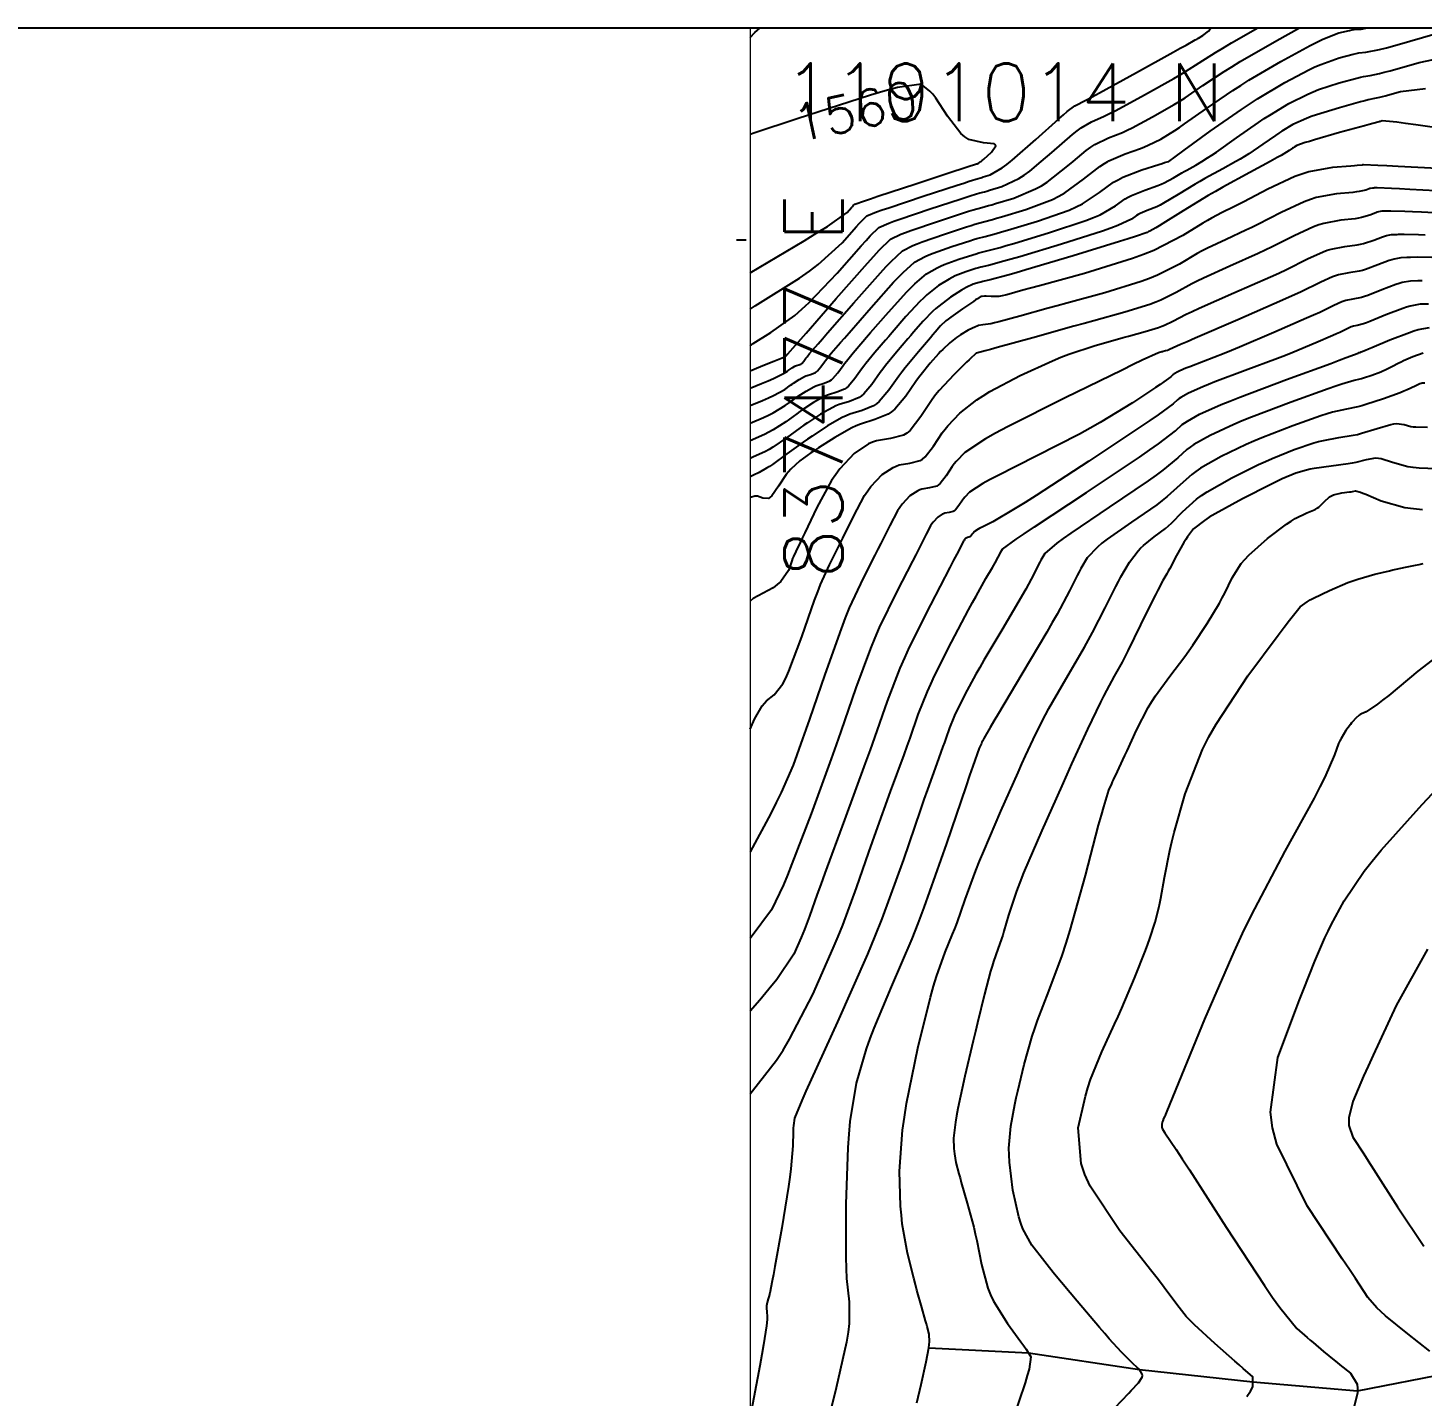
# Model space of a CAD drawing. Header units: metres. Extents: x 837117 to 838477, y 1189012 to 1191015.
# Drawn here: x 837401.5 to 837546.3, y 1190871.8 to 1191013.9 of the extents above; entities that cross this region are included whole.
import ezdxf

# ---------------------------------------------------------------- set-up
doc = ezdxf.new("R2010")
doc.units = ezdxf.units.M
doc.header["$LTSCALE"] = 0.3
doc.layers.add('COORD', color=7, linetype='Continuous', lineweight=20)
doc.layers.add('DRENAJE', color=5, linetype='Continuous', lineweight=25)
for name, color, linetype in [('COTAS 10', 1, 'Continuous'), ('COTAS INT', 252, 'Continuous'), ('MARCO IMP', 130, 'Continuous')]:
    doc.layers.add(name, color=color, linetype=linetype)
doc.styles.get("Standard").update_dxf_attribs({"font": 'simplex.shx'})

msp = doc.modelspace()

# ---------------------------------------------------------------- linework, layer by layer
at = {"layer": 'COORD'}
msp.add_lwpolyline([(837476.514, 1189013.872), (838476.514, 1189013.872), (838476.514, 1191013.872), (837476.514, 1191013.872)], close=True, dxfattribs=at)
at = {"layer": 'COTAS 10'}
for points, elevation in [([(837476.514, 1191012.856), (837477.027, 1191013.381), (837477.575, 1191013.872)], 1560), ([(837476.514, 1190974.644), (837477.811, 1190975.176), (837478.423, 1190975.444), (837478.949, 1190975.685), (837480.123, 1190976.323), (837480.723, 1190976.759), (837480.886, 1190976.873), (837481.047, 1190976.983), (837481.62, 1190977.357), (837482.158, 1190977.659), (837482.298, 1190977.725), (837482.435, 1190977.782), (837482.895, 1190977.923), (837483.31, 1190978.092), (837483.418, 1190978.167), (837483.522, 1190978.253), (837483.874, 1190978.668), (837484.241, 1190979.185), (837484.356, 1190979.336), (837484.476, 1190979.491), (837484.958, 1190980.08), (837485.907, 1190981.181), (837486.321, 1190981.659), (837486.802, 1190982.212), (837489.086, 1190984.835), (837491.429, 1190987.447), (837491.947, 1190987.994), (837492.408, 1190988.464), (837493.6, 1190989.523), (837494.69, 1190990.115), (837495.088, 1190990.29), (837495.527, 1190990.469), (837497.456, 1190991.159), (837499.326, 1190991.759), (837499.727, 1190991.883), (837500.078, 1190991.988), (837500.926, 1190992.213), (837502.079, 1190992.521), (837502.622, 1190992.678), (837503.262, 1190992.867), (837506.382, 1190993.807), (837509.65, 1190994.957), (837510.384, 1190995.277), (837511.043, 1190995.598), (837512.807, 1190996.765), (837514.26, 1190997.841), (837514.725, 1190998.105), (837515.216, 1190998.355), (837517.214, 1190999.134), (837518.962, 1190999.685), (837519.297, 1190999.79), (837519.566, 1190999.875), (837519.958, 1191000), (837519.996, 1191000.012), (837520.66, 1191000.493), (837521.595, 1191001.17), (837524.305, 1191003.137), (837527.543, 1191005.4), (837528.392, 1191005.964), (837529.222, 1191006.499), (837532.048, 1191008.203), (837534.551, 1191009.522), (837535.176, 1191009.815), (837535.772, 1191010.076), (837537.678, 1191010.758), (837539.145, 1191011.138), (837539.464, 1191011.208), (837539.745, 1191011.264), (837540.443, 1191011.338), (837541.86, 1191011.626), (837542.594, 1191011.816), (837543.476, 1191012.054), (837547.893, 1191013.312)], 1570), ([(837476.514, 1190988.417), (837482.132, 1190991.757), (837483.459, 1190992.572), (837484.557, 1190993.261), (837486.605, 1190994.709), (837487.06, 1190995.224), (837487.153, 1190995.327), (837487.231, 1190995.412), (837487.392, 1190995.572), (837488.407, 1190995.924), (837489.023, 1190996.129), (837489.784, 1190996.382), (837493.743, 1190997.685), (837497.693, 1190998.98), (837498.448, 1190999.227), (837499.056, 1190999.426), (837500.03, 1190999.744), (837500.068, 1190999.754), (837500.086, 1190999.759), (837500.107, 1190999.765), (837500.21, 1190999.796), (837500.495, 1190999.997), (837500.499, 1191000), (837500.63, 1191000.11), (837500.791, 1191000.247), (837501.577, 1191000.953), (837502.029, 1191001.631), (837501.979, 1191001.752), (837501.853, 1191001.843), (837500.766, 1191001.931), (837499.231, 1191002.294), (837498.822, 1191002.558), (837498.421, 1191002.893), (837497.03, 1191004.697), (837495.793, 1191006.585), (837495.487, 1191006.973), (837495.198, 1191007.304), (837494.289, 1191008.013), (837491.828, 1191007.666), (837490.561, 1191007.331), (837489.039, 1191006.891), (837481.427, 1191004.441), (837476.922, 1191002.937), (837476.514, 1191002.801)], 1560), ([(837555.841, 1190996.548), (837545.021, 1190997.096), (837543.97, 1190997.148), (837543.112, 1190997.189), (837541.621, 1190997.251), (837541.406, 1190997.245), (837541.352, 1190997.243), (837541.301, 1190997.241), (837541.135, 1190997.236), (837540.942, 1190997.201), (837540.873, 1190997.181), (837540.798, 1190997.156), (837540.472, 1190997.03), (837539.78, 1190996.873), (837539.474, 1190996.83), (837539.119, 1190996.787), (837537.426, 1190996.629), (837535.314, 1190996.239), (837534.695, 1190996.049), (837534.062, 1190995.823), (837531.651, 1190994.709), (837529.251, 1190993.461), (837528.624, 1190993.15), (837528.013, 1190992.853), (837525.943, 1190991.908), (837524.006, 1190990.999), (837523.48, 1190990.725), (837522.958, 1190990.443), (837521.109, 1190989.343), (837518.81, 1190988.18), (837518.004, 1190987.857), (837517.125, 1190987.534), (837513.341, 1190986.363), (837509.397, 1190985.276), (837508.418, 1190985.005), (837507.487, 1190984.748), (837504.533, 1190983.929), (837502.342, 1190983.344), (837501.893, 1190983.235), (837501.513, 1190983.148), (837500.706, 1190983.025), (837500.253, 1190982.956), (837500.095, 1190982.903), (837499.923, 1190982.837), (837499.183, 1190982.475), (837498.38, 1190981.995), (837498.168, 1190981.853), (837497.961, 1190981.708), (837497.249, 1190981.15), (837496.523, 1190980.475), (837496.308, 1190980.254), (837496.086, 1190980.02), (837495.229, 1190979.053), (837494.295, 1190977.884), (837494.023, 1190977.521), (837493.746, 1190977.142), (837492.697, 1190975.633), (837491.545, 1190974.275), (837491.202, 1190973.99), (837490.85, 1190973.746), (837489.49, 1190973.193), (837487.981, 1190972.73), (837487.534, 1190972.542), (837487.074, 1190972.328), (837485.309, 1190971.337), (837483.628, 1190970.259), (837483.222, 1190969.989), (837482.842, 1190969.731), (837481.682, 1190968.905), (837480.742, 1190968.049), (837480.5, 1190967.772), (837480.266, 1190967.479), (837479.487, 1190966.275), (837478.793, 1190965.283), (837478.612, 1190965.122), (837478.436, 1190965.011), (837477.842, 1190965.023), (837477.302, 1190965.236), (837477.16, 1190965.252), (837477.022, 1190965.249), (837476.549, 1190965.085), (837476.514, 1190965.061)], 1580), ([(837546.98, 1190985.194), (837546.09, 1190985.164), (837545.055, 1190984.977), (837544.687, 1190984.869), (837544.284, 1190984.737), (837542.532, 1190984.058), (837540.867, 1190983.38), (837540.519, 1190983.248), (837540.219, 1190983.14), (837539.543, 1190982.954), (837539.168, 1190982.885), (837539.058, 1190982.851), (837538.945, 1190982.811), (837538.517, 1190982.613), (837537.749, 1190982.244), (837537.422, 1190982.095), (837537.046, 1190981.927), (837535.276, 1190981.154), (837532.874, 1190980.163), (837532.1, 1190979.859), (837531.279, 1190979.54), (837527.919, 1190978.28), (837524.788, 1190977.104), (837524.112, 1190976.838), (837523.518, 1190976.599), (837522.06, 1190975.951), (837521.253, 1190975.49), (837521.069, 1190975.367), (837520.902, 1190975.248), (837520.443, 1190974.836), (837518.893, 1190973.681), (837518.039, 1190973.093), (837517, 1190972.389), (837511.712, 1190968.877), (837506.229, 1190965.313), (837505.068, 1190964.577), (837504.061, 1190963.949), (837501.712, 1190962.584), (837500.604, 1190962.027), (837500.38, 1190961.908), (837500.192, 1190961.805), (837499.809, 1190961.559), (837499.671, 1190961.412), (837499.636, 1190961.37), (837499.604, 1190961.328), (837499.502, 1190961.173), (837499.404, 1190961.047), (837499.375, 1190961.023), (837499.345, 1190961.004), (837499.227, 1190960.974), (837499.101, 1190960.954), (837499.065, 1190960.941), (837499.03, 1190960.925), (837498.901, 1190960.84), (837498.77, 1190960.701), (837498.734, 1190960.651), (837498.698, 1190960.596), (837498.566, 1190960.353), (837497.975, 1190959.204), (837497.65, 1190958.577), (837497.255, 1190957.817), (837495.241, 1190953.957), (837493.049, 1190949.544), (837492.541, 1190948.436), (837492.076, 1190947.376), (837490.751, 1190943.957), (837489.436, 1190940.179), (837488.977, 1190938.893), (837488.476, 1190937.503), (837486.323, 1190931.615), (837484.292, 1190926.087), (837483.868, 1190924.923), (837483.504, 1190923.918), (837482.687, 1190921.615), (837482.181, 1190920.243), (837482.012, 1190919.825), (837481.831, 1190919.39), (837481.072, 1190917.684), (837479.302, 1190915.047), (837478.482, 1190914.026), (837477.52, 1190912.879), (837476.514, 1190911.758)], 1590), ([(837548.68, 1190968.056), (837546.006, 1190968.136), (837545.388, 1190968.199), (837544.825, 1190968.279), (837543.235, 1190968.719), (837542.061, 1190969.104), (837541.76, 1190969.151), (837541.47, 1190969.171), (837540.507, 1190969.026), (837539.402, 1190968.729), (837539.021, 1190968.654), (837538.608, 1190968.581), (837536.848, 1190968.343), (837535.086, 1190968.101), (837534.672, 1190968.027), (837534.29, 1190967.949), (837533.178, 1190967.639), (837531.782, 1190967.025), (837531.221, 1190966.755), (837530.585, 1190966.442), (837527.659, 1190964.949), (837524.798, 1190963.394), (837524.203, 1190963.041), (837523.693, 1190962.722), (837522.566, 1190961.851), (837521.951, 1190961.028), (837521.764, 1190960.738), (837521.571, 1190960.422), (837520.815, 1190959.06), (837520.109, 1190957.729), (837519.947, 1190957.432), (837519.8, 1190957.167), (837519.391, 1190956.471), (837518.845, 1190955.467), (837518.611, 1190955.008), (837518.342, 1190954.47), (837517.072, 1190951.875), (837515.737, 1190949.166), (837515.427, 1190948.556), (837515.142, 1190948.008), (837514.33, 1190946.537), (837513.515, 1190945.04), (837513.228, 1190944.476), (837512.916, 1190943.847), (837511.567, 1190941.034), (837509.912, 1190937.451), (837509.405, 1190936.336), (837508.878, 1190935.169), (837506.801, 1190930.511), (837504.926, 1190926.12), (837504.526, 1190925.121), (837504.178, 1190924.216), (837503.353, 1190921.729), (837502.884, 1190920.045), (837502.762, 1190919.645), (837502.642, 1190919.275), (837502.235, 1190918.177), (837501.79, 1190916.909), (837501.647, 1190916.43), (837501.494, 1190915.896), (837500.87, 1190913.509), (837500.143, 1190910.532), (837499.926, 1190909.627), (837499.701, 1190908.687), (837498.832, 1190905), (837498.094, 1190901.63), (837497.952, 1190900.89), (837497.837, 1190900.234), (837497.648, 1190898.561), (837497.678, 1190897.489), (837497.702, 1190897.211), (837497.732, 1190896.942), (837497.893, 1190896.041), (837498.199, 1190894.876), (837498.32, 1190894.441), (837498.456, 1190893.958), (837499.077, 1190891.804), (837499.741, 1190889.324), (837499.905, 1190888.635), (837500.059, 1190887.944), (837500.542, 1190885.437), (837501.215, 1190882.97), (837501.49, 1190882.304), (837501.802, 1190881.646), (837503.249, 1190879.329), (837504.65, 1190877.417), (837504.934, 1190877.013), (837505.172, 1190876.664), (837505.657, 1190875.856), (837505.483, 1190874.574), (837505.307, 1190873.925), (837505.075, 1190873.149), (837503.773, 1190869.285)], 1600), ([(837546.87, 1190918.209), (837543.614, 1190912.357), (837541.203, 1190907.181), (837540.683, 1190906.035), (837540.228, 1190905.013), (837539.119, 1190902.357), (837538.699, 1190900.67), (837538.679, 1190900.259), (837538.699, 1190899.872), (837539.119, 1190898.679), (837540.246, 1190896.936), (837540.713, 1190896.203), (837541.246, 1190895.361), (837543.732, 1190891.417), (837546.493, 1190887.355)], 1610)]:
    msp.add_lwpolyline(points, dxfattribs=dict(at, elevation=elevation))
at = {"layer": 'COTAS INT'}
for points, elevation in [([(837476.514, 1190984.664), (837477.056, 1190985), (837481.652, 1190987.887), (837482.683, 1190988.613), (837483.608, 1190989.309), (837486.077, 1190991.56), (837487.555, 1190993.234), (837487.856, 1190993.567), (837488.109, 1190993.842), (837488.634, 1190994.362), (837489.664, 1190994.762), (837490.236, 1190994.961), (837490.933, 1190995.199), (837494.486, 1190996.38), (837498.019, 1190997.536), (837498.704, 1190997.758), (837499.26, 1190997.938), (837500.21, 1190998.238), (837500.47, 1190998.307), (837500.593, 1190998.343), (837500.738, 1190998.386), (837501.444, 1190998.599), (837502.691, 1190999.323), (837503.176, 1190999.688), (837503.566, 1191000), (837503.722, 1191000.125), (837506.202, 1191002.295), (837508.572, 1191004.433), (837509.049, 1191004.849), (837509.449, 1191005.188), (837510.243, 1191005.777), (837511.4, 1191006.362), (837512.028, 1191006.699), (837512.79, 1191007.111), (837516.65, 1191009.232), (837520.464, 1191011.342), (837521.196, 1191011.748), (837521.787, 1191012.077), (837522.753, 1191012.618), (837522.905, 1191012.71), (837522.983, 1191012.755), (837523.076, 1191012.809), (837523.543, 1191013.075), (837524.112, 1191013.525), (837524.27, 1191013.695), (837524.418, 1191013.872)], 1562), ([(837476.514, 1190980.855), (837476.84, 1190981.085), (837478.687, 1190982.23), (837481.172, 1190984.016), (837481.906, 1190984.655), (837482.66, 1190985.357), (837485.549, 1190988.411), (837488.05, 1190991.244), (837488.558, 1190991.806), (837488.988, 1190992.272), (837489.875, 1190993.152), (837490.92, 1190993.6), (837491.449, 1190993.793), (837492.081, 1190994.017), (837495.228, 1190995.075), (837498.346, 1190996.092), (837498.96, 1190996.289), (837499.465, 1190996.451), (837500.389, 1190996.732), (837500.873, 1190996.861), (837501.1, 1190996.927), (837501.369, 1190997.006), (837502.679, 1190997.401), (837504.43, 1190998.231), (837504.978, 1190998.585), (837505.553, 1190998.993), (837506.759, 1191000), (837507.853, 1191000.913), (837509.994, 1191002.785), (837510.468, 1191003.163), (837510.89, 1191003.48), (837511.986, 1191004.116), (837513.291, 1191004.693), (837513.845, 1191004.971), (837514.484, 1191005.302), (837517.486, 1191006.927), (837520.513, 1191008.63), (837521.166, 1191009.01), (837521.739, 1191009.35), (837523.141, 1191010.247), (837524.849, 1191011.327), (837525.615, 1191011.781), (837526.508, 1191012.303), (837529.251, 1191013.872)], 1564), ([(837476.514, 1190978.27), (837477.598, 1190978.699), (837478.369, 1190979.006), (837478.992, 1190979.255), (837480.011, 1190979.673), (837480.064, 1190979.712), (837480.079, 1190979.722), (837480.093, 1190979.732), (837480.144, 1190979.765), (837480.192, 1190979.792), (837480.204, 1190979.798), (837480.216, 1190979.803), (837480.257, 1190979.816), (837480.294, 1190979.83), (837480.304, 1190979.837), (837480.313, 1190979.845), (837480.344, 1190979.882), (837480.377, 1190979.928), (837480.387, 1190979.941), (837480.398, 1190979.955), (837480.44, 1190980.007), (837481.241, 1190980.926), (837482.333, 1190982.178), (837485.476, 1190985.783), (837488.713, 1190989.447), (837489.375, 1190990.177), (837489.936, 1190990.783), (837491.117, 1190991.943), (837492.177, 1190992.438), (837492.662, 1190992.625), (837493.23, 1190992.834), (837495.971, 1190993.769), (837498.672, 1190994.647), (837499.215, 1190994.821), (837499.669, 1190994.963), (837500.568, 1190995.225), (837501.275, 1190995.414), (837501.608, 1190995.511), (837502, 1190995.626), (837503.913, 1190996.203), (837506.17, 1190997.14), (837506.78, 1190997.483), (837507.383, 1190997.861), (837509.504, 1190999.53), (837510.063, 1191000), (837511.416, 1191001.137), (837511.887, 1191001.477), (837512.332, 1191001.771), (837513.728, 1191002.455), (837515.181, 1191003.023), (837515.662, 1191003.244), (837516.178, 1191003.493), (837518.323, 1191004.622), (837520.562, 1191005.918), (837521.136, 1191006.272), (837521.691, 1191006.623), (837523.529, 1191007.877), (837525.747, 1191009.351), (837526.541, 1191009.842), (837527.413, 1191010.369), (837531.21, 1191012.569), (837533.561, 1191013.872)], 1566), ([(837476.514, 1190976.459), (837477.705, 1190976.937), (837478.396, 1190977.225), (837478.97, 1190977.47), (837480.067, 1190977.998), (837480.393, 1190978.236), (837480.482, 1190978.297), (837480.57, 1190978.358), (837480.882, 1190978.561), (837481.175, 1190978.726), (837481.251, 1190978.761), (837481.326, 1190978.793), (837481.576, 1190978.869), (837481.802, 1190978.961), (837481.861, 1190979.002), (837481.917, 1190979.049), (837482.109, 1190979.275), (837482.309, 1190979.556), (837482.372, 1190979.638), (837482.437, 1190979.723), (837482.699, 1190980.043), (837483.574, 1190981.054), (837484.025, 1190981.573), (837484.567, 1190982.195), (837487.281, 1190985.309), (837490.071, 1190988.447), (837490.661, 1190989.085), (837491.172, 1190989.623), (837492.358, 1190990.733), (837493.434, 1190991.277), (837493.875, 1190991.458), (837494.378, 1190991.652), (837496.713, 1190992.464), (837498.999, 1190993.203), (837499.471, 1190993.352), (837499.874, 1190993.476), (837500.747, 1190993.719), (837501.677, 1190993.968), (837502.115, 1190994.094), (837502.631, 1190994.246), (837505.147, 1190995.005), (837507.91, 1190996.049), (837508.582, 1190996.38), (837509.213, 1190996.73), (837511.156, 1190998.147), (837512.838, 1190999.489), (837513.306, 1190999.791), (837513.666, 1191000), (837513.774, 1191000.063), (837515.471, 1191000.795), (837517.072, 1191001.354), (837517.479, 1191001.517), (837517.872, 1191001.684), (837519.159, 1191002.317), (837520.611, 1191003.205), (837521.107, 1191003.533), (837521.643, 1191003.897), (837523.917, 1191005.507), (837526.645, 1191007.376), (837527.467, 1191007.903), (837528.317, 1191008.434), (837531.629, 1191010.386), (837534.683, 1191012.044), (837535.371, 1191012.39), (837535.991, 1191012.687), (837537.658, 1191013.348), (837538.757, 1191013.616), (837539.018, 1191013.664), (837539.261, 1191013.701), (837539.978, 1191013.742), (837540.618, 1191013.872)], 1568), ([(837476.514, 1190972.823), (837477.918, 1190973.414), (837478.451, 1190973.663), (837478.927, 1190973.9), (837480.179, 1190974.647), (837481.052, 1190975.282), (837481.289, 1190975.448), (837481.524, 1190975.609), (837482.357, 1190976.153), (837483.141, 1190976.593), (837483.346, 1190976.688), (837483.544, 1190976.772), (837484.214, 1190976.977), (837484.818, 1190977.223), (837484.975, 1190977.331), (837485.127, 1190977.458), (837485.638, 1190978.061), (837486.173, 1190978.813), (837486.341, 1190979.033), (837486.516, 1190979.259), (837487.217, 1190980.116), (837488.239, 1190981.309), (837488.617, 1190981.746), (837489.036, 1190982.229), (837490.89, 1190984.36), (837492.787, 1190986.447), (837493.233, 1190986.902), (837493.644, 1190987.304), (837494.841, 1190988.314), (837495.947, 1190988.953), (837496.301, 1190989.122), (837496.675, 1190989.287), (837498.198, 1190989.854), (837499.652, 1190990.315), (837499.983, 1190990.414), (837500.283, 1190990.5), (837501.106, 1190990.707), (837502.481, 1190991.074), (837503.129, 1190991.262), (837503.893, 1190991.487), (837507.616, 1190992.61), (837511.39, 1190993.866), (837512.186, 1190994.175), (837512.874, 1190994.467), (837514.458, 1190995.382), (837515.458, 1190996.122), (837515.778, 1190996.304), (837516.116, 1190996.476), (837517.493, 1190997.012), (837518.864, 1190997.496), (837519.199, 1190997.634), (837519.514, 1190997.774), (837520.492, 1190998.294), (837521.363, 1190998.821), (837521.611, 1190998.965), (837521.862, 1190999.109), (837522.793, 1190999.621), (837523.419, 1191000), (837524.021, 1191000.365), (837524.459, 1191000.655), (837524.94, 1191000.981), (837527.031, 1191002.462), (837529.306, 1191004.053), (837529.902, 1191004.448), (837530.484, 1191004.824), (837532.467, 1191006.02), (837534.419, 1191006.999), (837534.981, 1191007.239), (837535.553, 1191007.465), (837537.697, 1191008.169), (837539.532, 1191008.66), (837539.909, 1191008.753), (837540.229, 1191008.826), (837540.908, 1191008.933), (837541.873, 1191009.13), (837542.373, 1191009.259), (837542.973, 1191009.421), (837545.982, 1191010.278), (837549.646, 1191011.034)], 1572), ([(837546.668, 1191007.551), (837544.07, 1191007.244), (837542.47, 1191006.788), (837542.151, 1191006.702), (837541.886, 1191006.633), (837541.373, 1191006.529), (837540.713, 1191006.389), (837540.354, 1191006.297), (837539.92, 1191006.183), (837537.717, 1191005.579), (837535.334, 1191004.854), (837534.786, 1191004.663), (837534.286, 1191004.476), (837532.886, 1191003.836), (837531.749, 1191003.151), (837531.415, 1191002.935), (837531.073, 1191002.708), (837529.768, 1191001.796), (837528.303, 1191000.804), (837527.859, 1191000.528), (837527.399, 1191000.25), (837526.954, 1191000), (837525.6, 1190999.24), (837523.732, 1190998.213), (837523.229, 1190997.926), (837522.732, 1190997.636), (837520.986, 1190996.579), (837519.454, 1190995.671), (837519.091, 1190995.476), (837518.755, 1190995.304), (837517.764, 1190994.889), (837517.013, 1190994.596), (837516.829, 1190994.502), (837516.654, 1190994.403), (837516.109, 1190993.999), (837514.704, 1190993.335), (837513.988, 1190993.072), (837513.13, 1190992.774), (837508.85, 1190991.412), (837504.524, 1190990.107), (837503.636, 1190989.846), (837502.883, 1190989.628), (837501.285, 1190989.201), (837500.487, 1190989.013), (837500.239, 1190988.945), (837499.979, 1190988.871), (837498.941, 1190988.549), (837497.824, 1190988.105), (837497.514, 1190987.954), (837497.204, 1190987.791), (837496.082, 1190987.104), (837494.88, 1190986.145), (837494.519, 1190985.811), (837494.145, 1190985.447), (837492.695, 1190983.886), (837491.27, 1190982.246), (837490.913, 1190981.833), (837490.572, 1190981.436), (837489.476, 1190980.152), (837488.555, 1190979.027), (837488.325, 1190978.731), (837488.106, 1190978.442), (837487.403, 1190977.454), (837486.731, 1190976.662), (837486.531, 1190976.496), (837486.326, 1190976.353), (837485.533, 1190976.031), (837484.653, 1190975.761), (837484.393, 1190975.652), (837484.125, 1190975.527), (837483.095, 1190974.949), (837482.001, 1190974.235), (837481.692, 1190974.023), (837481.381, 1190973.806), (837480.235, 1190972.972), (837478.905, 1190972.115), (837478.478, 1190971.882), (837478.025, 1190971.652), (837476.514, 1190970.989)], 1574), ([(837551.227, 1191003.023), (837545.656, 1191003.812), (837544.573, 1191003.956), (837543.69, 1191004.069), (837542.158, 1191004.21), (837541.968, 1191004.155), (837541.93, 1191004.145), (837541.898, 1191004.137), (837541.837, 1191004.125), (837541.197, 1191003.951), (837540.8, 1191003.842), (837540.307, 1191003.705), (837537.736, 1191002.99), (837535.115, 1191002.244), (837534.591, 1191002.088), (837534.154, 1191001.954), (837533.305, 1191001.653), (837533.014, 1191001.477), (837532.928, 1191001.422), (837532.84, 1191001.364), (837532.506, 1191001.13), (837531.665, 1191000.628), (837531.258, 1191000.401), (837530.776, 1191000.135), (837530.525, 1191000), (837528.406, 1190998.859), (837525.603, 1190997.318), (837524.848, 1190996.886), (837524.102, 1190996.452), (837521.481, 1190994.865), (837519.394, 1190993.568), (837518.984, 1190993.317), (837518.647, 1190993.113), (837518.036, 1190992.765), (837517.911, 1190992.716), (837517.88, 1190992.7), (837517.851, 1190992.684), (837517.76, 1190992.617), (837516.534, 1190992.204), (837515.79, 1190991.969), (837514.87, 1190991.683), (837510.085, 1190990.214), (837505.154, 1190988.727), (837504.143, 1190988.43), (837503.285, 1190988.181), (837501.464, 1190987.694), (837500.692, 1190987.525), (837500.495, 1190987.476), (837500.305, 1190987.427), (837499.683, 1190987.243), (837498.972, 1190986.922), (837498.727, 1190986.786), (837498.46, 1190986.629), (837497.324, 1190985.894), (837496.116, 1190984.985), (837495.805, 1190984.719), (837495.503, 1190984.447), (837494.5, 1190983.412), (837493.505, 1190982.263), (837493.209, 1190981.919), (837492.905, 1190981.564), (837491.735, 1190980.189), (837490.595, 1190978.795), (837490.31, 1190978.428), (837490.038, 1190978.07), (837489.168, 1190976.847), (837488.336, 1190975.866), (837488.088, 1190975.661), (837487.834, 1190975.484), (837486.852, 1190975.085), (837485.762, 1190974.751), (837485.44, 1190974.615), (837485.108, 1190974.46), (837483.833, 1190973.745), (837482.478, 1190972.86), (837482.096, 1190972.598), (837481.71, 1190972.329), (837480.291, 1190971.297), (837478.884, 1190970.329), (837478.505, 1190970.101), (837478.131, 1190969.891), (837476.822, 1190969.273), (837476.514, 1190969.142)], 1576), ([(837549.924, 1190999.156), (837543.821, 1190999.469), (837542.654, 1190999.528), (837541.713, 1190999.576), (837540.205, 1190999.652), (837540.178, 1190999.651), (837540.165, 1190999.651), (837540.144, 1190999.65), (837540.119, 1190999.646), (837540.111, 1190999.643), (837540.101, 1190999.64), (837540.06, 1190999.624), (837539.562, 1190999.572), (837539.266, 1190999.546), (837538.899, 1190999.516), (837537.002, 1190999.364), (837534.543, 1190998.91), (837533.822, 1190998.688), (837533.085, 1190998.425), (837530.278, 1190997.129), (837527.775, 1190995.801), (837527.229, 1190995.518), (837526.747, 1190995.272), (837525.536, 1190994.689), (837524.427, 1190994.114), (837524.009, 1190993.873), (837523.543, 1190993.596), (837521.46, 1190992.3), (837518.433, 1190990.769), (837517.372, 1190990.344), (837516.215, 1190989.918), (837511.234, 1190988.377), (837506.586, 1190987.096), (837505.64, 1190986.836), (837504.842, 1190986.615), (837503.188, 1190986.158), (837502.516, 1190986.012), (837502.337, 1190985.988), (837502.161, 1190985.97), (837501.55, 1190985.965), (837501.049, 1190985.993), (837500.942, 1190985.996), (837500.849, 1190985.997), (837500.63, 1190985.985), (837500.521, 1190985.962), (837500.497, 1190985.957), (837500.477, 1190985.952), (837500.425, 1190985.938), (837500.12, 1190985.74), (837499.94, 1190985.618), (837499.717, 1190985.468), (837498.565, 1190984.685), (837497.352, 1190983.826), (837497.091, 1190983.628), (837496.862, 1190983.447), (837496.304, 1190982.937), (837495.739, 1190982.28), (837495.506, 1190982.006), (837495.238, 1190981.692), (837493.994, 1190980.225), (837492.634, 1190978.563), (837492.294, 1190978.126), (837491.97, 1190977.699), (837490.932, 1190976.24), (837489.94, 1190975.07), (837489.645, 1190974.826), (837489.342, 1190974.615), (837488.171, 1190974.139), (837486.872, 1190973.741), (837486.487, 1190973.579), (837486.091, 1190973.394), (837484.571, 1190972.541), (837482.955, 1190971.486), (837482.499, 1190971.174), (837482.039, 1190970.853), (837480.348, 1190969.621), (837478.862, 1190968.544), (837478.532, 1190968.32), (837478.238, 1190968.129), (837477.47, 1190967.706), (837476.87, 1190967.429), (837476.681, 1190967.329), (837476.514, 1190967.237)], 1578), ([(837550.928, 1190994.489), (837546.222, 1190994.723), (837545.287, 1190994.767), (837544.511, 1190994.802), (837543.038, 1190994.85), (837542.533, 1190994.835), (837542.437, 1190994.832), (837542.126, 1190994.821), (837541.765, 1190994.756), (837541.636, 1190994.718), (837541.495, 1190994.672), (837540.884, 1190994.435), (837539.997, 1190994.175), (837539.683, 1190994.114), (837539.339, 1190994.057), (837537.849, 1190993.894), (837536.084, 1190993.568), (837535.568, 1190993.409), (837535.038, 1190993.22), (837533.024, 1190992.29), (837530.727, 1190991.121), (837530.019, 1190990.781), (837529.279, 1190990.435), (837526.349, 1190989.127), (837523.585, 1190987.883), (837522.95, 1190987.578), (837522.373, 1190987.289), (837520.758, 1190986.387), (837519.186, 1190985.592), (837518.636, 1190985.371), (837518.035, 1190985.15), (837515.448, 1190984.349), (837512.208, 1190983.455), (837511.196, 1190983.175), (837510.133, 1190982.88), (837505.878, 1190981.699), (837502.192, 1190980.675), (837501.488, 1190980.48), (837500.921, 1190980.323), (837500.017, 1190980.074), (837500.006, 1190980.072), (837500.002, 1190980.071), (837499.98, 1190980.06), (837499.948, 1190980.038), (837499.936, 1190980.028), (837499.921, 1190980.017), (837499.854, 1190979.961), (837499.472, 1190979.597), (837499.259, 1190979.391), (837498.999, 1190979.14), (837497.673, 1190977.853), (837496.158, 1190976.225), (837495.779, 1190975.759), (837495.418, 1190975.286), (837494.257, 1190973.52), (837493.135, 1190972.066), (837492.797, 1190971.79), (837492.447, 1190971.569), (837491.085, 1190971.224), (837489.635, 1190970.996), (837489.229, 1190970.848), (837488.821, 1190970.662), (837487.333, 1190969.686), (837485.827, 1190968.083), (837485.409, 1190967.503), (837484.989, 1190966.865), (837483.468, 1190964.066), (837482.201, 1190961.428), (837481.941, 1190960.892), (837481.721, 1190960.439), (837481.258, 1190959.501), (837481.018, 1190958.96), (837480.938, 1190958.757), (837480.853, 1190958.531), (837480.499, 1190957.523), (837479.701, 1190956.37), (837479.337, 1190956.052), (837478.91, 1190955.735), (837476.847, 1190954.598), (837476.514, 1190954.341)], 1582), ([(837476.514, 1190941.038), (837476.976, 1190942.072), (837477.782, 1190943.447), (837478.002, 1190943.74), (837478.222, 1190943.995), (837479.007, 1190944.599), (837479.921, 1190945.743), (837480.223, 1190946.338), (837480.545, 1190947.053), (837481.885, 1190950.643), (837483.223, 1190954.451), (837483.545, 1190955.304), (837483.845, 1190956.071), (837484.754, 1190958.115), (837485.605, 1190959.783), (837485.868, 1190960.313), (837486.144, 1190960.872), (837487.243, 1190963.137), (837488.416, 1190965.297), (837488.74, 1190965.79), (837489.063, 1190966.238), (837490.225, 1190967.474), (837491.373, 1190968.228), (837491.688, 1190968.371), (837492.001, 1190968.486), (837493.121, 1190968.662), (837494.171, 1190968.927), (837494.441, 1190969.098), (837494.702, 1190969.311), (837495.569, 1190970.433), (837496.478, 1190971.81), (837496.767, 1190972.184), (837497.071, 1190972.555), (837498.3, 1190973.87), (837500.071, 1190975.254), (837500.717, 1190975.669), (837501.43, 1190976.098), (837504.567, 1190977.761), (837507.936, 1190979.308), (837508.795, 1190979.663), (837509.622, 1190979.987), (837512.346, 1190980.893), (837514.675, 1190981.539), (837515.254, 1190981.7), (837515.805, 1190981.852), (837517.556, 1190982.336), (837518.945, 1190982.766), (837519.267, 1190982.884), (837519.563, 1190983.003), (837520.407, 1190983.43), (837521.787, 1190984.136), (837522.421, 1190984.431), (837523.164, 1190984.768), (837526.755, 1190986.346), (837530.545, 1190988.016), (837531.413, 1190988.413), (837532.203, 1190988.781), (837534.398, 1190989.871), (837536.015, 1190990.618), (837536.44, 1190990.77), (837536.855, 1190990.897), (837538.273, 1190991.159), (837539.559, 1190991.328), (837539.892, 1190991.397), (837540.215, 1190991.476), (837541.296, 1190991.841), (837542.192, 1190992.188), (837542.399, 1190992.256), (837542.587, 1190992.311), (837543.117, 1190992.407), (837543.572, 1190992.422), (837543.714, 1190992.427), (837543.862, 1190992.432), (837544.454, 1190992.449), (837545.91, 1190992.415), (837546.603, 1190992.387)], 1584), ([(837547.309, 1190990.027), (837545.87, 1190990.048), (837545.09, 1190990.025), (837544.895, 1190990.019), (837544.708, 1190990.013), (837544.108, 1190989.993), (837543.41, 1190989.866), (837543.162, 1190989.794), (837542.89, 1190989.704), (837541.708, 1190989.247), (837540.432, 1190988.777), (837540.101, 1190988.681), (837539.779, 1190988.599), (837538.696, 1190988.424), (837537.626, 1190988.226), (837537.313, 1190988.13), (837536.992, 1190988.015), (837535.771, 1190987.451), (837533.678, 1190986.441), (837532.808, 1190986.044), (837531.811, 1190985.598), (837527.162, 1190983.564), (837522.743, 1190981.653), (837521.891, 1190981.283), (837521.202, 1190980.983), (837520.056, 1190980.473), (837519.94, 1190980.414), (837519.899, 1190980.398), (837519.854, 1190980.381), (837519.663, 1190980.322), (837519.421, 1190980.255), (837519.345, 1190980.234), (837519.266, 1190980.212), (837518.944, 1190980.123), (837517.247, 1190979.35), (837516.299, 1190978.897), (837515.145, 1190978.34), (837509.251, 1190975.465), (837503.241, 1190972.43), (837502.013, 1190971.773), (837500.975, 1190971.195), (837498.803, 1190969.766), (837497.937, 1190968.841), (837497.723, 1190968.579), (837497.52, 1190968.316), (837496.88, 1190967.346), (837496.27, 1190966.557), (837496.086, 1190966.406), (837495.896, 1190966.286), (837495.156, 1190966.099), (837494.368, 1190965.975), (837494.147, 1190965.894), (837493.925, 1190965.794), (837493.117, 1190965.263), (837492.299, 1190964.392), (837492.071, 1190964.077), (837491.844, 1190963.73), (837491.017, 1190962.209), (837490.088, 1190960.316), (837489.796, 1190959.735), (837489.488, 1190959.128), (837488.25, 1190956.729), (837486.826, 1190953.637), (837486.401, 1190952.594), (837485.963, 1190951.469), (837484.272, 1190946.729), (837482.689, 1190942.075), (837482.319, 1190941.004), (837481.979, 1190940.027), (837481.001, 1190937.286), (837479.754, 1190934.46), (837479.245, 1190933.43), (837478.665, 1190932.292), (837476.514, 1190928.284)], 1586), ([(837546.319, 1190987.618), (837546.076, 1190987.611), (837545.844, 1190987.604), (837545.099, 1190987.578), (837544.233, 1190987.421), (837543.924, 1190987.331), (837543.587, 1190987.221), (837542.12, 1190986.652), (837540.65, 1190986.078), (837540.31, 1190985.964), (837539.999, 1190985.869), (837539.119, 1190985.689), (837538.397, 1190985.555), (837538.185, 1190985.49), (837537.968, 1190985.413), (837537.144, 1190985.032), (837535.665, 1190984.321), (837535.036, 1190984.036), (837534.311, 1190983.712), (837530.901, 1190982.222), (837527.331, 1190980.702), (837526.506, 1190980.359), (837525.751, 1190980.05), (837523.615, 1190979.215), (837522.186, 1190978.678), (837521.877, 1190978.557), (837521.606, 1190978.447), (837520.941, 1190978.152), (837520.572, 1190977.941), (837520.488, 1190977.885), (837520.412, 1190977.83), (837520.202, 1190977.642), (837519.495, 1190977.115), (837519.105, 1190976.847), (837518.63, 1190976.525), (837516.216, 1190974.922), (837512.88, 1190972.887), (837511.824, 1190972.293), (837510.712, 1190971.686), (837506.216, 1190969.385), (837502.195, 1190967.362), (837501.38, 1190966.931), (837500.696, 1190966.555), (837499.306, 1190965.663), (837498.804, 1190965.126), (837498.68, 1190964.975), (837498.562, 1190964.822), (837498.191, 1190964.26), (837497.837, 1190963.802), (837497.73, 1190963.715), (837497.62, 1190963.645), (837497.191, 1190963.536), (837496.734, 1190963.465), (837496.606, 1190963.418), (837496.478, 1190963.359), (837496.009, 1190963.052), (837495.535, 1190962.547), (837495.403, 1190962.364), (837495.271, 1190962.163), (837494.791, 1190961.281), (837494.032, 1190959.76), (837493.723, 1190959.156), (837493.371, 1190958.473), (837491.746, 1190955.343), (837489.938, 1190951.591), (837489.471, 1190950.515), (837489.02, 1190949.422), (837487.511, 1190945.343), (837485.939, 1190940.791), (837485.446, 1190939.401), (837484.929, 1190937.955), (837482.854, 1190932.261), (837480.865, 1190927.041), (837480.402, 1190925.892), (837479.976, 1190924.872), (837478.752, 1190922.261), (837476.624, 1190919.425), (837476.514, 1190919.296)], 1588), ([(837476.514, 1190903.16), (837476.771, 1190903.474), (837479.268, 1190906.662), (837479.948, 1190907.711), (837480.623, 1190908.831), (837483.021, 1190913.474), (837485.159, 1190918.282), (837485.67, 1190919.506), (837486.146, 1190920.684), (837487.574, 1190924.552), (837488.846, 1190928.254), (837489.224, 1190929.328), (837489.613, 1190930.423), (837491.114, 1190934.552), (837492.512, 1190938.378), (837492.838, 1190939.281), (837493.136, 1190940.116), (837493.991, 1190942.571), (837494.931, 1190944.945), (837495.284, 1190945.73), (837495.677, 1190946.571), (837497.429, 1190950.066), (837499.204, 1190953.427), (837499.611, 1190954.182), (837499.982, 1190954.862), (837501.017, 1190956.683), (837501.697, 1190957.832), (837501.844, 1190958.087), (837501.973, 1190958.315), (837502.291, 1190958.91), (837502.48, 1190959.288), (837502.529, 1190959.379), (837502.575, 1190959.464), (837502.726, 1190959.721), (837504.149, 1190960.759), (837504.997, 1190961.336), (837506.041, 1190962.039), (837511.452, 1190965.624), (837516.941, 1190969.286), (837518.034, 1190970.037), (837518.942, 1190970.675), (837520.684, 1190972.029), (837521.392, 1190972.665), (837521.65, 1190972.85), (837521.933, 1190973.038), (837523.18, 1190973.751), (837525.43, 1190974.75), (837526.347, 1190975.12), (837527.391, 1190975.53), (837532.222, 1190977.346), (837536.806, 1190979.031), (837537.694, 1190979.358), (837538.417, 1190979.625), (837539.65, 1190980.085), (837539.781, 1190980.143), (837539.809, 1190980.155), (837539.833, 1190980.166), (837539.89, 1190980.194), (837539.922, 1190980.208), (837539.938, 1190980.214), (837539.966, 1190980.219), (837540.439, 1190980.411), (837540.727, 1190980.531), (837541.085, 1190980.681), (837542.944, 1190981.464), (837544.981, 1190982.253), (837545.45, 1190982.406), (837545.878, 1190982.532), (837547.082, 1190982.75)], 1592), ([(837546.416, 1190980.081), (837545.35, 1190979.711), (837544.367, 1190979.278), (837544.123, 1190979.164), (837543.893, 1190979.053), (837543.165, 1190978.672), (837542.455, 1190978.313), (837542.235, 1190978.214), (837542.006, 1190978.117), (837541.096, 1190977.769), (837540.221, 1190977.482), (837540.014, 1190977.423), (837539.823, 1190977.373), (837539.26, 1190977.264), (837537.974, 1190976.887), (837537.327, 1190976.668), (837536.554, 1190976.399), (837532.71, 1190975.011), (837528.581, 1190973.438), (837527.628, 1190973.052), (837526.757, 1190972.687), (837524.3, 1190971.55), (837522.614, 1190970.587), (837522.23, 1190970.332), (837521.882, 1190970.082), (837520.924, 1190969.222), (837519.391, 1190967.931), (837518.68, 1190967.41), (837517.844, 1190966.817), (837513.794, 1190964.083), (837509.814, 1190961.4), (837509.023, 1190960.839), (837508.368, 1190960.356), (837507.124, 1190959.271), (837506.728, 1190958.599), (837506.607, 1190958.377), (837506.481, 1190958.139), (837505.986, 1190957.151), (837505.155, 1190955.596), (837504.817, 1190955.001), (837504.433, 1190954.335), (837502.657, 1190951.334), (837500.802, 1190948.199), (837500.368, 1190947.448), (837499.969, 1190946.747), (837498.815, 1190944.64), (837498.007, 1190943.028), (837497.826, 1190942.641), (837497.664, 1190942.279), (837497.23, 1190941.185), (837496.836, 1190940.054), (837496.699, 1190939.669), (837496.549, 1190939.252), (837495.904, 1190937.489), (837494.935, 1190934.759), (837494.58, 1190933.733), (837494.188, 1190932.591), (837492.46, 1190927.489), (837490.209, 1190921.336), (837489.487, 1190919.531), (837488.723, 1190917.682), (837485.606, 1190910.635), (837482.853, 1190904.64), (837482.317, 1190903.453), (837481.88, 1190902.471), (837481.122, 1190900.635), (837481.025, 1190899.892), (837481.005, 1190899.6), (837480.987, 1190899.269), (837480.95, 1190897.763), (837480.763, 1190895.392), (837480.653, 1190894.517), (837480.516, 1190893.547), (837479.81, 1190889.252), (837479.087, 1190885.223), (837478.94, 1190884.42), (837478.816, 1190883.753), (837478.561, 1190882.472), (837478.458, 1190882.083), (837478.429, 1190881.978), (837478.401, 1190881.874), (837478.3, 1190881.507), (837478.231, 1190881.138), (837478.224, 1190881.032), (837478.221, 1190880.925), (837478.254, 1190880.524), (837478.292, 1190880.052), (837478.293, 1190879.9), (837478.289, 1190879.738), (837478.243, 1190879.074), (837477.917, 1190877.1), (837477.738, 1190876.112), (837477.52, 1190874.932), (837476.514, 1190869.622)], 1594), ([(837546.58, 1190976.958), (837546.292, 1190976.958), (837546.19, 1190976.931), (837546.077, 1190976.893), (837545.589, 1190976.657), (837544.747, 1190976.266), (837544.411, 1190976.13), (837544.031, 1190975.982), (837542.286, 1190975.344), (837540.461, 1190974.746), (837540.03, 1190974.622), (837539.631, 1190974.517), (837538.456, 1190974.29), (837537.012, 1190973.959), (837536.442, 1190973.787), (837535.799, 1190973.582), (837532.866, 1190972.553), (837529.648, 1190971.3), (837528.826, 1190970.953), (837528.033, 1190970.605), (837525.419, 1190969.35), (837523.295, 1190968.136), (837522.811, 1190967.814), (837522.373, 1190967.499), (837521.165, 1190966.415), (837519.839, 1190965.187), (837519.325, 1190964.782), (837518.748, 1190964.348), (837516.136, 1190962.542), (837513.587, 1190960.76), (837513.05, 1190960.341), (837512.586, 1190959.953), (837511.521, 1190958.821), (837510.881, 1190957.734), (837510.686, 1190957.375), (837510.482, 1190956.99), (837509.681, 1190955.392), (837508.407, 1190952.994), (837507.905, 1190952.105), (837507.338, 1190951.119), (837504.753, 1190946.746), (837502.314, 1190942.674), (837501.84, 1190941.879), (837501.453, 1190941.227), (837500.782, 1190940.07), (837500.649, 1190939.781), (837500.602, 1190939.676), (837500.55, 1190939.561), (837500.325, 1190939.055), (837499.648, 1190937.187), (837499.311, 1190936.213), (837498.91, 1190935.041), (837496.92, 1190929.159), (837494.573, 1190922.511), (837493.946, 1190920.856), (837493.33, 1190919.281), (837491.185, 1190914.265), (837489.36, 1190909.999), (837488.945, 1190908.897), (837488.568, 1190907.831), (837487.533, 1190904.265), (837486.892, 1190900.307), (837486.764, 1190898.993), (837486.657, 1190897.584), (837486.448, 1190891.707), (837486.461, 1190886.199), (837486.493, 1190885.023), (837486.539, 1190883.998), (837486.808, 1190881.557), (837486.815, 1190879.305), (837486.695, 1190878.399), (837486.523, 1190877.372), (837485.462, 1190872.641), (837484.236, 1190867.767)], 1596), ([(837493.851, 1190871.085), (837494.276, 1190872.98), (837494.805, 1190875.337), (837495.08, 1190876.797), (837495.12, 1190877.126), (837495.145, 1190877.423), (837495.106, 1190878.223), (837494.903, 1190879.001), (837494.825, 1190879.284), (837494.737, 1190879.596), (837494.343, 1190880.967), (837493.84, 1190882.782), (837493.685, 1190883.375), (837493.523, 1190884.007), (837492.878, 1190886.614), (837492.33, 1190889.661), (837492.229, 1190890.571), (837492.15, 1190891.509), (837492.048, 1190895.134), (837492.364, 1190899.409), (837492.548, 1190900.757), (837492.775, 1190902.176), (837493.945, 1190907.895), (837495.256, 1190913.19), (837495.572, 1190914.342), (837495.867, 1190915.358), (837496.764, 1190917.895), (837497.551, 1190919.736), (837497.778, 1190920.314), (837498.008, 1190920.922), (837498.869, 1190923.362), (837499.975, 1190926.371), (837500.36, 1190927.337), (837500.778, 1190928.36), (837502.569, 1190932.535), (837504.346, 1190936.533), (837504.755, 1190937.444), (837505.128, 1190938.271), (837506.175, 1190940.552), (837507.184, 1190942.537), (837507.534, 1190943.177), (837507.915, 1190943.857), (837509.542, 1190946.641), (837511.24, 1190949.564), (837511.666, 1190950.331), (837512.072, 1190951.08), (837513.377, 1190953.633), (837514.483, 1190955.841), (837514.764, 1190956.373), (837515.034, 1190956.869), (837515.918, 1190958.371), (837516.805, 1190959.551), (837517.077, 1190959.843), (837517.36, 1190960.121), (837518.478, 1190961.002), (837519.652, 1190961.879), (837519.971, 1190962.154), (837520.287, 1190962.444), (837521.406, 1190963.609), (837522.863, 1190964.916), (837523.392, 1190965.297), (837523.976, 1190965.684), (837526.539, 1190967.149), (837529.309, 1190968.523), (837530.023, 1190968.854), (837530.715, 1190969.162), (837533.022, 1190970.096), (837535.045, 1190970.765), (837535.557, 1190970.907), (837536.049, 1190971.03), (837537.652, 1190971.317), (837539.154, 1190971.561), (837539.582, 1190971.658), (837540.015, 1190971.767), (837541.622, 1190972.264), (837543.049, 1190972.681), (837543.369, 1190972.739), (837543.657, 1190972.772), (837544.423, 1190972.686), (837545.132, 1190972.49), (837545.384, 1190972.454), (837545.659, 1190972.426), (837546.852, 1190972.39)], 1598), ([(837514.406, 1190870.545), (837515.848, 1190872.09), (837516.102, 1190872.361), (837516.841, 1190873.152), (837517.222, 1190873.757), (837517.251, 1190873.911), (837517.245, 1190874.059), (837516.946, 1190874.545), (837516.346, 1190875.094), (837516.151, 1190875.281), (837515.943, 1190875.484), (837515.088, 1190876.344), (837513.813, 1190877.739), (837513.34, 1190878.279), (837512.815, 1190878.885), (837510.487, 1190881.629), (837508.143, 1190884.453), (837507.607, 1190885.109), (837507.121, 1190885.712), (837505.777, 1190887.434), (837504.851, 1190889.144), (837504.629, 1190889.739), (837504.422, 1190890.386), (837503.799, 1190893.161), (837503.446, 1190896.079), (837503.41, 1190896.816), (837503.4, 1190897.523), (837503.587, 1190899.82), (837504.017, 1190902.076), (837504.161, 1190902.757), (837504.316, 1190903.461), (837504.966, 1190906.208), (837505.801, 1190909.144), (837506.074, 1190909.969), (837506.363, 1190910.799), (837507.557, 1190913.838), (837508.933, 1190917.548), (837509.337, 1190918.801), (837509.752, 1190920.152), (837511.335, 1190925.847), (837512.714, 1190931.058), (837512.999, 1190932.103), (837513.243, 1190932.976), (837513.778, 1190934.695), (837514.075, 1190935.356), (837514.169, 1190935.562), (837514.269, 1190935.778), (837514.671, 1190936.641), (837515.241, 1190937.866), (837515.445, 1190938.31), (837515.671, 1190938.8), (837516.655, 1190940.945), (837517.864, 1190943.291), (837518.231, 1190943.906), (837518.612, 1190944.506), (837520.107, 1190946.552), (837521.665, 1190948.573), (837522.086, 1190949.158), (837522.503, 1190949.754), (837523.972, 1190952), (837525.249, 1190954.14), (837525.546, 1190954.669), (837525.817, 1190955.171), (837526.591, 1190956.757), (837527.523, 1190958.239), (837527.894, 1190958.675), (837528.314, 1190959.123), (837530.24, 1190960.834), (837532.235, 1190962.329), (837532.699, 1190962.64), (837533.124, 1190962.906), (837534.338, 1190963.496), (837535.201, 1190963.857), (837535.404, 1190963.978), (837535.592, 1190964.109), (837536.144, 1190964.661), (837536.697, 1190965.175), (837536.886, 1190965.283), (837537.091, 1190965.375), (837537.961, 1190965.582), (837538.772, 1190965.68), (837538.94, 1190965.703), (837539.083, 1190965.724), (837539.393, 1190965.788), (837539.89, 1190965.661), (837540.151, 1190965.562), (837540.466, 1190965.436), (837542.046, 1190964.752), (837544.517, 1190964.069), (837545.393, 1190963.943), (837546.352, 1190963.845)], 1602), ([(837528.109, 1190871.75), (837528.467, 1190872.28), (837528.719, 1190872.737), (837528.74, 1190873.781), (837527.721, 1190874.659), (837527.316, 1190875.011), (837526.858, 1190875.412), (837524.763, 1190877.253), (837522.673, 1190879.18), (837522.219, 1190879.635), (837521.819, 1190880.055), (837520.823, 1190881.285), (837519.525, 1190883.069), (837518.935, 1190883.837), (837518.244, 1190884.725), (837514.916, 1190888.923), (837511.832, 1190893.594), (837511.295, 1190894.78), (837510.896, 1190895.918), (837510.599, 1190899.642), (837511.341, 1190902.932), (837511.596, 1190903.797), (837511.873, 1190904.643), (837513.054, 1190907.532), (837514.376, 1190910.386), (837514.742, 1190911.21), (837515.107, 1190912.048), (837516.426, 1190915.194), (837517.562, 1190918.052), (837517.811, 1190918.709), (837518.033, 1190919.307), (837518.6, 1190920.98), (837518.979, 1190922.482), (837519.082, 1190922.972), (837519.184, 1190923.495), (837519.545, 1190925.652), (837520.09, 1190928.424), (837520.307, 1190929.335), (837520.554, 1190930.307), (837521.685, 1190934.337), (837523.488, 1190938.911), (837524.159, 1190940.227), (837524.904, 1190941.564), (837528.214, 1190946.57), (837531.352, 1190950.799), (837531.989, 1190951.646), (837532.525, 1190952.352), (837533.625, 1190953.731), (837534.364, 1190954.277), (837534.673, 1190954.458), (837535.028, 1190954.651), (837536.686, 1190955.458), (837538.594, 1190956.255), (837539.106, 1190956.443), (837539.611, 1190956.616), (837541.376, 1190957.125), (837542.913, 1190957.493), (837543.273, 1190957.578), (837543.606, 1190957.656), (837544.573, 1190957.874), (837545.607, 1190958.082), (837545.982, 1190958.152), (837546.395, 1190958.229)], 1604), ([(837549.29, 1190949.689), (837545.846, 1190947.08), (837542.829, 1190944.543), (837542.205, 1190944.041), (837541.671, 1190943.626), (837540.506, 1190942.849), (837539.992, 1190942.621), (837539.869, 1190942.552), (837539.755, 1190942.48), (837539.411, 1190942.197), (837539.077, 1190941.816), (837538.968, 1190941.682), (837538.852, 1190941.536), (837538.374, 1190940.906), (837537.879, 1190940.085), (837537.752, 1190939.818), (837537.629, 1190939.535), (837537.22, 1190938.367), (837536.198, 1190936.056), (837535.688, 1190935.051), (837535.079, 1190933.888), (837532.061, 1190928.367), (837528.551, 1190921.708), (837527.632, 1190919.827), (837526.737, 1190917.929), (837523.694, 1190910.939), (837519.794, 1190901.372), (837519.644, 1190901.011), (837519.607, 1190900.924), (837519.571, 1190900.842), (837519.456, 1190900.59), (837519.363, 1190900.364), (837519.342, 1190900.297), (837519.322, 1190900.23), (837519.264, 1190899.972), (837519.287, 1190899.68), (837519.318, 1190899.591), (837519.36, 1190899.498), (837519.602, 1190899.132), (837520.767, 1190897.39), (837521.391, 1190896.43), (837522.147, 1190895.262), (837525.964, 1190889.317), (837529.931, 1190883.264), (837530.78, 1190882.027), (837531.521, 1190880.981), (837533.299, 1190878.792), (837534.378, 1190877.85), (837534.678, 1190877.59), (837534.979, 1190877.332), (837536.072, 1190876.402), (837537.167, 1190875.496), (837537.469, 1190875.252), (837537.771, 1190875.011), (837538.859, 1190874.164), (837539.545, 1190873.006), (837539.594, 1190872.569), (837539.582, 1190872.081), (837539.029, 1190869.899)], 1606), ([(837547.108, 1190876.439), (837544.823, 1190878.227), (837542.516, 1190880.115), (837542.031, 1190880.546), (837541.613, 1190880.938), (837540.66, 1190882.02), (837539.379, 1190883.98), (837538.754, 1190884.925), (837538.012, 1190886.044), (837534.357, 1190891.536), (837531.202, 1190897.934), (837530.775, 1190899.623), (837530.542, 1190901.278), (837531.315, 1190906.958), (837533.144, 1190911.807), (837533.576, 1190912.937), (837533.977, 1190913.975), (837535.156, 1190916.958), (837536.214, 1190919.369), (837536.537, 1190920.046), (837536.873, 1190920.728), (837538.198, 1190923.226), (837540.298, 1190926.296), (837541.123, 1190927.339), (837542.053, 1190928.465), (837546.292, 1190933.226), (837550.581, 1190937.773)], 1608)]:
    msp.add_lwpolyline(points, dxfattribs=dict(at, elevation=elevation))
at = {"layer": 'DRENAJE'}
for p, q in [((837495.08, 1190876.797), (837505.415, 1190876.26)), ((837505.415, 1190876.26), (837516.946, 1190874.545)), ((837516.946, 1190874.545), (837528.73, 1190873.259)), ((837539.588, 1190872.325), (837549.168, 1190874.184)), ((837528.73, 1190873.259), (837539.588, 1190872.325))]:
    msp.add_line(p, q, dxfattribs=at)
msp.add_polyline3d([(837476.123, 1190991.818, 0), (837475.124, 1190991.818, 0)], dxfattribs=at)
at = {"layer": 'MARCO IMP'}
msp.add_lwpolyline([(837116.514, 1189053.872), (837116.514, 1191013.872), (838476.514, 1191013.872), (838476.514, 1189053.872), (837116.514, 1189053.872)], dxfattribs=at)

# ---------------------------------------------------------------- texts
at = {"layer": 'COORD'}
msp.add_text('1191014 N', height=6, dxfattribs=at).set_placement((837479.971, 1191004.173))
msp.add_text('837477 E', height=6, rotation=90, dxfattribs=at).set_placement((837486.106, 1190956.69))
at = {"layer": 'COTAS 10', "insert": (837481.477, 1191001.984, 1560), "char_height": 3.8, "attachment_point": 7, "rotation": 12.26427}
msp.add_mtext('1560', dxfattribs=at)

doc.saveas('drawing.dxf')
